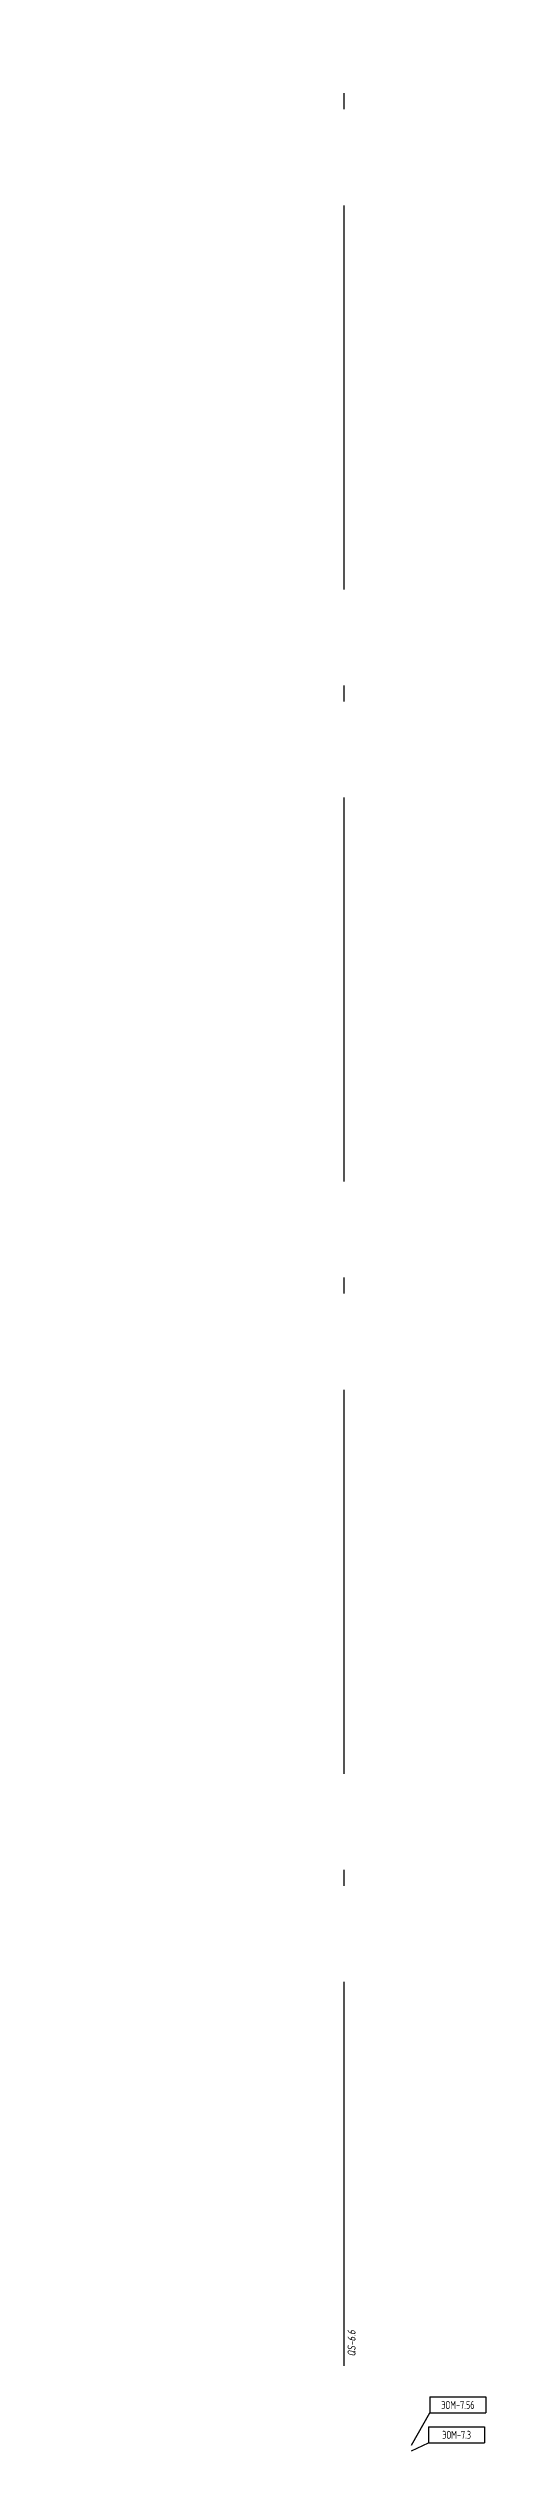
# Model space of a CAD drawing. Header units: millimetres. Extents: x -11832 to 36107, y -44400 to 39810.
# Drawn here: x 12676 to 14044, y 12995 to 20502 of the extents above; entities that cross this region are included whole.
import ezdxf
from ezdxf.enums import TextEntityAlignment as Align

# ---------------------------------------------------------------- set-up
doc = ezdxf.new("R2010")
doc.units = ezdxf.units.MM
doc.linetypes.add('ACAD_ISO10W100', pattern=[18.5, 12, -3, 0.5, -3])
doc.layers.add('02 ЭОМ и СС', color=7, linetype='Continuous')
doc.layers.add('100 noprint', color=1, linetype='Continuous', plot=False)
doc.styles.add('GOST typeA', font='')
doc.styles.get("Standard").update_dxf_attribs({"font": ''})
doc.styles.add('ГОСТ-ISOCPEUR', font='isocpeui.ttf', dxfattribs={"width": 0.8})
doc.styles.get('GOST typeA').set_extended_font_data('GOST type A')
doc.styles.get('Standard').set_extended_font_data('Ubuntu')
doc.dimstyles.new('ISO-25', dxfattribs={"dimtxt": 2.5, "dimasz": 2.5, "dimexe": 1.25, "dimexo": 0.625, "dimtad": 1, "dimtxsty": 'Standard', "dimcen": 2.5, "dimadec": 0, "dimazin": 0, "dimtfac": 1, "dimtmove": 0, "dimatfit": 3, "dimfxl": 1, "dimarcsym": 0})

# ---------------------------------------------------------------- blocks, each defined once
blk = doc.blocks.new('*T104')
at = {"layer": '02 ЭОМ и СС', "color": 0, "lineweight": -2}
for p, q in [((0, 0), (175, 0)), ((0, 0), (0, -50)), ((175, 0), (175, -50)), ((0, -50), (175, -50))]:
    blk.add_line(p, q, dxfattribs=at)
at = {"layer": '02 ЭОМ и СС', "color": 0, "lineweight": -2, "insert": (87.5, -25), "char_height": 25, "width": 165, "attachment_point": 5, "style": 'GOST typeA'}
blk.add_mtext('{\\W0.8;ЭОМ-7.3}', dxfattribs=at)
blk = doc.blocks.new('*T105')
at = {"layer": '02 ЭОМ и СС', "color": 0, "lineweight": -2}
for p, q in [((0, 0), (175, 0)), ((0, 0), (0, -50)), ((175, 0), (175, -50)), ((0, -50), (175, -50))]:
    blk.add_line(p, q, dxfattribs=at)
at = {"layer": '02 ЭОМ и СС', "color": 0, "lineweight": -2, "insert": (87.5, -25), "char_height": 25, "width": 165, "attachment_point": 5, "style": 'GOST typeA'}
blk.add_mtext('{\\W0.8;ЭОМ-7.56}', dxfattribs=at)

msp = doc.modelspace()

# ---------------------------------------------------------------- linework, layer by layer
at = {"layer": '100 noprint', "color": 1, "linetype": 'ACAD_ISO10W100', "lineweight": -2, "ltscale": 100, "flags": 128}
msp.add_lwpolyline([(13601.2, 13260.1), (13601.2, 34102.9, 1), (2187.8, 34102.9)], format="xyb", dxfattribs=at)

# ---------------------------------------------------------------- block references
for name, p in [('*T105', (13869, 13163.3)), ('*T104', (13865, 13069.9))]:
    msp.add_blockref(name, p)

# ---------------------------------------------------------------- texts
at = {"layer": '02 ЭОМ и СС', "linetype": 'Continuous', "style": 'ГОСТ-ISOCPEUR', "width": 0.8}
msp.add_text('QS-6.6', height=25, rotation=90, dxfattribs=at).set_placement((13636.6, 13371.4), align=Align.RIGHT)

# ---------------------------------------------------------------- leaders
at = {"layer": '02 ЭОМ и СС', "lineweight": -2, "has_arrowhead": 0}
for points in [[(13811.2, 13012.6), (13869, 13113.3), (13956.5, 13113.3)], [(13811.2, 12994.6), (13865, 13019.9), (13952.5, 13019.9)]]:
    msp.add_leader(points, dimstyle='ISO-25', override={"dimasz": 50, "dimgap": 1, "dimtad": 0, "dimldrblk": 'ArchTick'}, dxfattribs=at)

doc.saveas('drawing.dxf')
